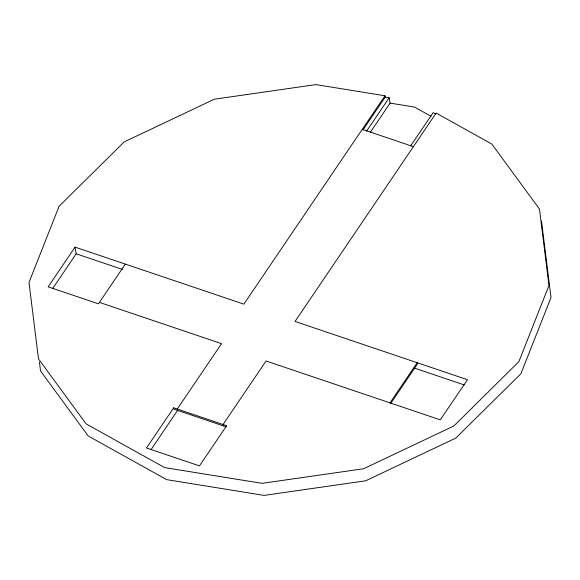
<?xml version="1.0" encoding="UTF-8"?>
<svg xmlns="http://www.w3.org/2000/svg" width="580" height="580" viewBox="0 0 580 580"><rect width="100%" height="100%" fill="white"/><g stroke="black" fill="none" stroke-linecap="round" stroke-linejoin="round"><path stroke-width="0.87" d="M223.278 425.843L223.054 424.502L266.06 360.992L440.278 419.855L467.473 379.704L295.046 321.443L436.153 113.056L491.833 144.05L539.465 209.061L548.963 285.469L518.875 361.652L453.799 426.01L363.624 468.741L262.087 483.343L164.64 467.596L86.13 423.893L38.498 358.882L29 282.474L59.08 206.292L124.163 141.933L214.339 99.202L315.875 84.6L384.982 95.765L243.875 304.152L75.045 247.109L48.147 286.825L98.441 303.818L125.331 264.103M52.831 288.274L76.176 253.808L75.045 247.109M173.681 407.82L146.479 447.985L199.448 465.885L226.649 425.72L173.681 407.82L173.906 409.161L226.156 426.815M362.971 129.949L385.207 97.106L384.982 95.765M366.56 131.167L389.187 97.752L385.207 97.106M151.162 449.442L177.538 410.495M370.315 132.32L390.093 103.109L389.187 97.752M410.546 146.029L433.173 112.614L435.739 114.043M389.992 402.868L417.179 362.71L417.404 364.051L390.724 403.462M390.093 103.109L414.453 107.046L430.94 116.225M362.239 129.354L413.409 146.646M76.176 253.808L122.453 269.439M414.562 368.14L464.312 384.953M99.412 302.383L221.545 343.65L177.27 409.03L177.494 410.372M541.502 221.118L551 297.525L520.92 373.709L455.837 438.067L365.661 480.798L264.125 495.4L166.685 479.653L88.167 435.95L40.535 370.939L39.418 361.956"/></g></svg>
